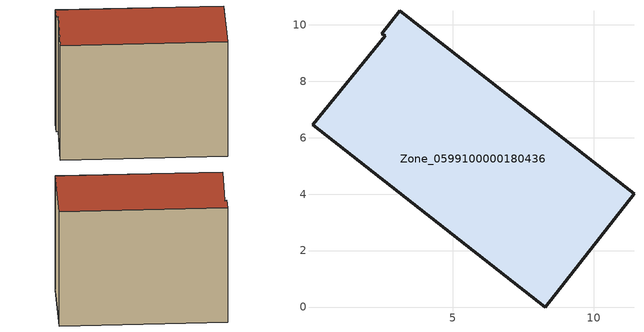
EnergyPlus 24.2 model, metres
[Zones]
Zone_0599100000180436
 floor ground (C_G): 8.29,0 0.03,6.46 2.61,9.61 2.49,9.67 3.13,10.49 11.43,4.01 z3.95
 wall outside (C_F): 8.29,0 11.43,4.01 3.13,10.49 2.49,9.67 2.61,9.61 0.03,6.46 8.29,0 z3.95:11.89
 roof outside (C_R): 0.03,6.46 8.29,0 11.43,4.01 3.13,10.49 2.49,9.67 2.61,9.61 z11.89
[BUILDING]
Pand.0599100000180436: North Axis=0; Terrain=City; Loads Convergence Tolerance Value=0.04; Temperature Convergence Tolerance Value=0.4; Solar Distribution=FullExterior; Maximum Number of Warmup Days=25; Minimum Number of Warmup Days=1
[Site:Location]
Rotterdam.The.Hague.AP_ZH_NLD Design_Conditions: Latitude=51.96; Longitude=4.45; Time Zone=1; Elevation=-4.5
[SITE:GROUNDTEMPERATURE:BUILDINGSURFACE]
18, 18, 18, 18, 18, 18, 18, 18, 18, 18, 18, 18
[MATERIAL] Thermal Absorptance=0.9; Solar Absorptance=0.7; Visible Absorptance=0.7
Name | Roughness | Thickness | Conductivity | Density | Specific Heat
G.TI.1975-1991 | MediumSmooth | 0.15 | 0.288461 | 540 | 1210
F.TI.1975-1991 | Rough | 0.3 | 0.230769 | 1920 | 840
R.TI.1975-1991 | MediumRough | 0.2 | 0.153846 | 1500 | 1000
[CONSTRUCTION]
C_G: G.TI.1975-1991
C_F: F.TI.1975-1991
C_R: R.TI.1975-1991
[ZONE]
Zone_0599100000180436: Type=1; Multiplier=1; Ceiling Height=Autocalculate; Volume=Autocalculate; Floor Area=autocalculate; Part of Total Floor Area=Yes
[ZONEINFILTRATION:DESIGNFLOWRATE]
Infil_Zone_0599100000180436: Zone or ZoneList or Space or SpaceList=Zone_0599100000180436; Schedule=AlwaysOn; Design Flow Rate Calculation Method=Flow/Area; Flow Rate per Floor Area=0.003; Constant Term Coefficient=1; Temperature Term Coefficient=0; Velocity Term Coefficient=0; Velocity Squared Term Coefficient=0
[HVACTEMPLATE:ZONE:IDEALLOADSAIRSYSTEM]
Zone_0599100000180436: Maximum Heating Supply Air Temperature=50; Minimum Cooling Supply Air Temperature=13; Maximum Heating Supply Air Humidity Ratio=0.0156; Minimum Cooling Supply Air Humidity Ratio=0.0077; Heating Limit=NoLimit; Cooling Limit=NoLimit; Dehumidification Control Type=ConstantSensibleHeatRatio; Cooling Sensible Heat Ratio=0.7; Dehumidification Setpoint=60; Humidification Control Type=None; Humidification Setpoint=30; Outdoor Air Method=None; Outdoor Air Flow Rate per Person=0.00944; Outdoor Air Flow Rate per Zone Floor Area=0; Outdoor Air Flow Rate per Zone=0; Demand Controlled Ventilation Type=None; Outdoor Air Economizer Type=NoEconomizer; Heat Recovery Type=None; Sensible Heat Recovery Effectiveness=0.7; Latent Heat Recovery Effectiveness=0.65
[ZONECONTROL:THERMOSTAT]
ThermostatControl_Zone_0599100000180436: Zone or ZoneList=Zone_0599100000180436; Control Type Schedule=DualSetpointControlType; Control 1=Thermostat_Zone_0599100000180436; Temperature Difference Between Cutout And Setpoint=0
[THERMOSTATSETPOINT:DUALSETPOINT]
Thermostat_Zone_0599100000180436: Heating Setpoint Temperature Schedule=HeatingSetpoint_Zone_0599100000180436; Cooling Setpoint Temperature Schedule=CoolingSetpoint_Zone_0599100000180436
[SCHEDULE:COMPACT]
HeatingSetpoint_Zone_0599100000180436: Through: 12/31, For: AllDays, Until: 24:00, 21
CoolingSetpoint_Zone_0599100000180436: Through: 12/31, For: AllDays, Until: 24:00, 24
DualSetpointControlType: Through: 12/31, For: AllDays, Until: 24:00, 4
AlwaysOn: Through: 12/31, For: AllDays, Until: 24:00, 1
